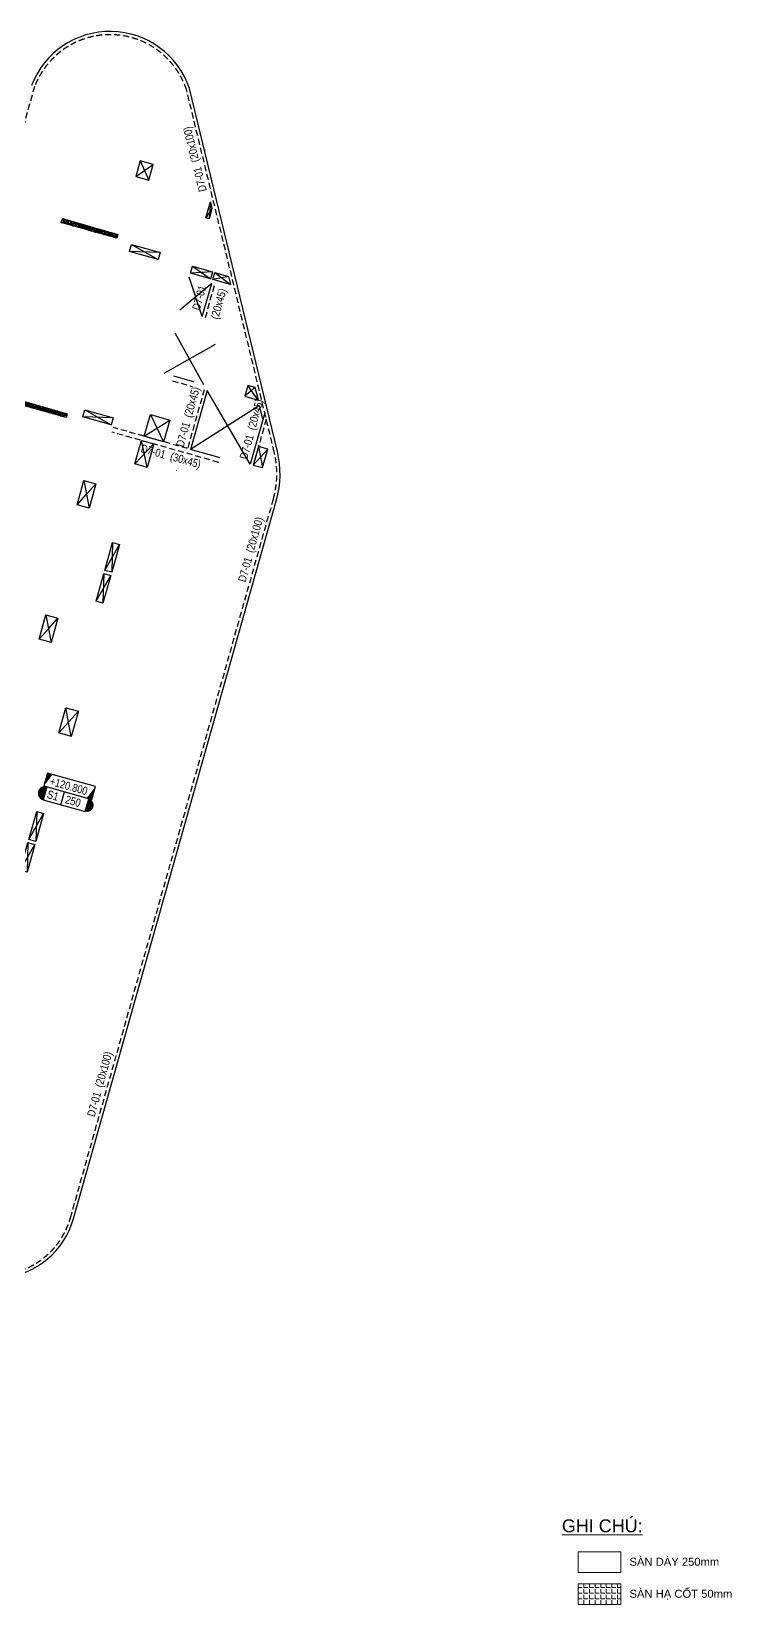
# Model space of a CAD drawing. Header units: millimetres. Extents: x 5400 to 3023951, y -127214 to 225084.
# Drawn here: x 2456022 to 2499634, y -110424 to -12514 of the extents above; entities that cross this region are included whole.
import ezdxf
from ezdxf.enums import TextEntityAlignment as Align

# ---------------------------------------------------------------- set-up
doc = ezdxf.new("R2010")
doc.units = ezdxf.units.MM
doc.header["$LTSCALE"] = 100
doc.linetypes.add('HIDDEN', pattern=[0.375, 0.25, -0.125])
for name, color, linetype in [('ccu11-Manh', 8, 'Continuous'), ('ccu12-Chidan', 9, 'Continuous'), ('ccu12-Khuat', 9, 'HIDDEN'), ('ccu12-Lomo', 2, 'Continuous'), ('ccu12-Text', 31, 'Continuous'), ('ccu12-Thay', 7, 'Continuous'), ('KC-Betong', 6, 'Continuous')]:
    doc.layers.add(name, color=color, linetype=linetype)
doc.layers.add('ccu12-Tencaukien', color=9, linetype='Continuous', lineweight=15)
doc.layers.add('KC-Tencaukien', color=9, linetype='Continuous', lineweight=15)
doc.styles.add('Arial', font='arial.ttf', dxfattribs={"width": 0.7})
doc.styles.add('Arial Narrow', font='ARIALN.TTF')

# ---------------------------------------------------------------- blocks, each defined once
blk = doc.blocks.new('*U4')
at = {"layer": 'ccu12-Tencaukien', "color": 8, "ltscale": 10000}
blk.add_line((361, -155), (354, -155), dxfattribs=at)
at = {"layer": 'ccu12-Text', "color": 2, "style": 'Arial Narrow', "width": 0.8}
blk.add_attdef('SH', text='', height=300, dxfattribs=at).set_placement((276, 6), align=Align.BOTTOM_RIGHT)
at = {"layer": 'ccu12-Text', "color": 31, "style": 'Arial Narrow', "width": 0.8}
for tag, p in [('(', (508, -75)), ('KT', (633, -75)), (')', (963, -75))]:
    blk.add_attdef(tag, text='', height=250, dxfattribs=at).set_placement(p, align=Align.BOTTOM_LEFT)
blk = doc.blocks.new('ccu11-cmb-flat-8')
at = {"layer": 'ccu12-Chidan', "color": 7}
blk.add_lwpolyline([(0, 0), (1550, 0), (1550, 419), (0, 419)], close=True, dxfattribs=at)
at = {"layer": 'ccu12-Chidan'}
for points in [[(0, 0), (166, 419), (0, 419)], [(1550, 419), (1383, 0), (1550, 0)]]:
    blk.add_solid(points, dxfattribs=at)
at = {"layer": 'ccu12-Chidan', "color": 31, "style": 'Arial Narrow', "width": 0.8}
blk.add_attdef('+100.00', text='', height=250, dxfattribs=at).set_placement((745, 206), align=Align.MIDDLE_CENTER)
blk = doc.blocks.new('ccu11-chieudaysan-flat-2')
at = {"layer": 'ccu12-Chidan'}
for points in [[(-569, 0), (-569, 419, 1)], [(788, 419), (788, 0, 1)]]:
    blk.add_hatch(color=8, dxfattribs=at).paths.add_polyline_path(points)
at = {"layer": 'ccu12-Chidan', "color": 7}
blk.add_line((0, 0), (0, 419), dxfattribs=at)
blk.add_lwpolyline([(-569, 0), (788, 0), (788, 419), (-569, 419)], close=True, dxfattribs=at)
blk.add_arc((-569, 209), 209, 90, 270.0001, dxfattribs=at)
at = {"layer": 'ccu12-Chidan', "color": 31, "style": 'Arial Narrow', "width": 0.7}
for tag, p in [('S00', (-488, 209)), ('200', (100, 209))]:
    blk.add_attdef(tag, text='', height=250, dxfattribs=at).set_placement(p, align=Align.MIDDLE_LEFT)
blk = doc.blocks.new('*U16')
at = {"layer": 'ccu12-Tencaukien', "color": 8, "ltscale": 10000}
blk.add_line((361, -155), (354, -155), dxfattribs=at)
at = {"layer": 'ccu12-Text', "color": 2, "style": 'Arial Narrow', "width": 0.8}
blk.add_attdef('SH', text='', height=300, dxfattribs=at).set_placement((276, 6), align=Align.BOTTOM_RIGHT)
at = {"layer": 'ccu12-Text', "color": 31, "style": 'Arial Narrow', "width": 0.8}
for tag, p in [('(', (508, -75)), ('KT', (633, -75)), (')', (963, -75))]:
    blk.add_attdef(tag, text='', height=250, dxfattribs=at).set_placement(p, align=Align.BOTTOM_LEFT)
blk = doc.blocks.new('*U17')
at = {"layer": 'ccu12-Tencaukien', "color": 8, "ltscale": 10000}
blk.add_line((361, -155), (354, -155), dxfattribs=at)
at = {"layer": 'ccu12-Text', "color": 2, "style": 'Arial Narrow', "width": 0.8}
blk.add_attdef('SH', text='', height=300, dxfattribs=at).set_placement((276, 6), align=Align.BOTTOM_RIGHT)
at = {"layer": 'ccu12-Text', "color": 31, "style": 'Arial Narrow', "width": 0.8}
for tag, p in [('(', (508, -75)), ('KT', (633, -75)), (')', (963, -75))]:
    blk.add_attdef(tag, text='', height=250, dxfattribs=at).set_placement(p, align=Align.BOTTOM_LEFT)
blk = doc.blocks.new('*U18')
at = {"layer": 'ccu12-Tencaukien', "color": 8, "ltscale": 10000}
blk.add_line((361, -155), (354, -155), dxfattribs=at)
at = {"layer": 'ccu12-Text', "color": 2, "style": 'Arial Narrow', "width": 0.8}
blk.add_attdef('SH', text='', height=300, dxfattribs=at).set_placement((276, 6), align=Align.BOTTOM_RIGHT)
at = {"layer": 'ccu12-Text', "color": 31, "style": 'Arial Narrow', "width": 0.8}
for tag, p in [('(', (508, -75)), ('KT', (633, -75)), (')', (963, -75))]:
    blk.add_attdef(tag, text='', height=250, dxfattribs=at).set_placement(p, align=Align.BOTTOM_LEFT)
blk = doc.blocks.new('Lomo T21')
at = {"layer": 'ccu11-Manh', "ltscale": 5}
for p, q in [((70850, 85937), (71921, 86673)), ((71122, 86899), (71649, 85711)), ((72349, 81201), (70446, 81271)), ((70569, 81704), (72226, 80768)), ((69439, 70904), (67537, 70974)), ((67659, 71407), (69317, 70471)), ((24961, 54407, 0), (22225, 56082, 0)), ((22512, 56429, 0), (24675, 54060, 0)), ((26345, 53102), (27794, 51322)), ((28081, 51669, 0), (26058, 52755)), ((22567, 46987, 0), (24156, 48204, 0)), ((23809, 48490, 0), (22914, 46701, 0)), ((25535, 46546), (27890, 48298)), ((27350, 48744), (26075, 46101)), ((34210, 46606, 0), (32419, 47501, 0)), ((32706, 47848, 0), (33923, 46259, 0)), ((21066, 45168), (20172, 43378)), ((35867, 45237, 0), (37084, 43649, 0)), ((60317, 45424), (61975, 44488)), ((60317, 45424), (61975, 44488)), ((19825, 43664), (21413, 44881)), ((33120, 44109), (33127, 42547)), ((37371, 43996, 0), (35581, 44890, 0)), ((62097, 44921), (60195, 44991)), ((62097, 44921), (60195, 44991)), ((32324, 43145), (32140, 41352)), ((32356, 43183), (33891, 43472)), ((33095, 42508), (31369, 41988)), ((40689, 41258, 0), (38898, 42153, 0)), ((39185, 42500, 0), (40402, 40911, 0)), ((41102, 41627, 0), (41429, 40060)), ((42066, 40831, 0), (40466, 40856, 0)), ((14610, 37350, 0), (17249, 39840, 0)), ((16902, 40126, 0), (14957, 37064, 0)), ((20606, 37361), (19556, 39227)), ((47151, 37740, 0), (49326, 39552, 0)), ((47786, 39987, 0), (48691, 37305, 0)), ((18938, 38479), (18531, 36573)), ((19065, 38633), (21096, 37955)), ((38909, 38783, 0), (40696, 37891, 0)), ((40391, 37559, 0), (39195, 39130, 0)), ((19632, 37906), (17837, 37146)), ((18647, 36478), (20479, 37207)), ((19748, 37811), (19378, 35874)), ((44881, 33851), (43775, 35348, 0)), ((43489, 35001, 0), (45167, 34198, 0)), ((14319, 32887), (15366, 31017)), ((15860, 31614, 0), (13826, 32289)), ((8878, 30409, 0), (6932, 27347, 0)), ((6585, 27633, 0), (9225, 30123, 0)), ((56409, 27367), (57368, 27927)), ((56627, 28136), (57150, 27157)), ((51851, 24472), (52639, 25055)), ((52061, 25218), (52428, 24309)), ((2382, 22546, 0), (3970, 23762, 0)), ((3623, 24049, 0), (2729, 22259, 0)), ((4951, 21590), (5127, 19761)), ((10467, 21704), (8880, 21588)), ((9580, 22436), (9767, 20855)), ((917, 20772), (22, 18982)), ((4125, 20589), (5954, 20762)), ((6031, 20698), (5550, 19410)), ((-325, 19269), (1264, 20485)), ((6378, 20412), (5204, 19697)), ((-1535, 17803, 0), (-2429, 16013, 0)), ((540, 15895), (1758, 17723)), ((-2776, 16300, 0), (-1188, 17517, 0)), ((2105, 17436), (540, 15895)), ((-5676, 12792, 0), (-6570, 11002, 0)), ((-6438, 10892, 0), (-3957, 13191, 0)), ((-4304, 13477, 0), (-6091, 10606, 0)), ((-6917, 11289, 0), (-5329, 12505, 0))]:
    blk.add_line(p, q, dxfattribs=at)
at = {"layer": 'ccu11-Manh', "ltscale": 0.5}
for p, q in [((75489, 84346, 0), (75404, 83325, 0)), ((75587, 83943, 0), (75212, 83352, 0)), ((74364, 80350), (75491, 79560)), ((75614, 79997), (74240, 79913)), ((76610, 79716), (75635, 79519)), ((75759, 79956), (76733, 79209)), ((71371, 69760, 0), (72955, 70768, 0)), ((71752, 71108, 0), (72574, 69420, 0)), ((71963, 69281, 0), (70781, 68041)), ((71551, 67824), (71193, 69499, 0)), ((79066, 68963), (78161, 67972)), ((78487, 69127), (78740, 67808)), ((68909, 61416), (69832, 63025)), ((69399, 63148), (69342, 61293)), ((68365, 59491), (69288, 61101)), ((68855, 61223), (68798, 59369)), ((67263, 52648), (66050, 51297)), ((66820, 51079), (66493, 52865)), ((64178, 44671), (65100, 46281)), ((64667, 46403), (64611, 44549)), ((63634, 42747), (64556, 44356)), ((64123, 44479), (64067, 42624)), ((55280, 39844), (57490, 40311)), ((57204, 39300), (55565, 40854)), ((30803, 35965, 0), (28409, 37235, 0)), ((28756, 37655, 0), (30458, 35546, 0)), ((26399, 34097, 0), (27506, 36527, 0)), ((28040, 36087, 0), (25864, 34538, 0)), ((62532, 35904), (61318, 34552)), ((62088, 34335), (61762, 36121)), ((17023, 33409, 0), (16640, 32558, 0)), ((16450, 32716, 0), (17213, 33253, 0)), ((59446, 27927), (60369, 29537)), ((59936, 29659), (59879, 27805)), ((58902, 26002), (59825, 27612)), ((59392, 27734), (59335, 25880))]:
    blk.add_line(p, q, dxfattribs=at)
at = {"layer": 'ccu11-Manh'}
for p, q in [((78286, 72794, 0), (77638, 72250, 0)), ((78474, 72014, 0), (77825, 72915, 0)), ((41850, 41749, 0), (41287, 41695, 0)), ((41596, 41440, 0), (41542, 42003, 0)), ((38887, 39385, 0), (37093, 40283, 0)), ((37380, 40630, 0), (38600, 39038, 0))]:
    blk.add_line(p, q, dxfattribs=at)
at = {"layer": 'ccu11-Manh', "ltscale": 5, "elevation": 0}
for points in [[(67613, 67014), (67770, 66154), (68354, 66805)], [(67186, 65503), (67770, 66154), (67927, 65294)], [(64820, 57131), (65404, 57782), (65561, 56922)], [(65247, 58642), (65404, 57782), (65988, 58433)], [(62881, 50270), (63038, 49410), (63622, 50060)], [(62454, 48759), (63038, 49410), (63195, 48550)], [(12835, 30429), (11270, 28888), (12488, 30715)], [(10052, 27060), (11270, 28887), (9705, 27346)], [(-1024, 14354), (540, 15895), (-677, 14068)]]:
    blk.add_lwpolyline(points, dxfattribs=at)
at = {"layer": 'ccu11-Manh'}
for points in [[(18361, 34639), (17882, 32960)], [(17345, 33404), (18900, 34193)]]:
    blk.add_lwpolyline(points, dxfattribs=at)
at = {"layer": 'ccu12-Lomo', "ltscale": 0.5, "elevation": 0}
for points in [[(71921, 86673), (71122, 86899), (70850, 85937), (71649, 85711), (71921, 86673)], [(70446, 81271), (70569, 81704), (72349, 81201), (72226, 80768), (70446, 81271)], [(67537, 70974), (67659, 71407), (69439, 70904), (69317, 70471), (67537, 70974)], [(67613, 67014), (68354, 66805), (67927, 65294), (67186, 65503), (67613, 67014)], [(65247, 58642), (65988, 58433), (65561, 56922), (64820, 57131), (65247, 58642)], [(22512, 56429), (22225, 56082), (24675, 54060), (24961, 54407), (22512, 56429)], [(26345, 53102), (26058, 52755), (27794, 51322), (28080, 51669), (26345, 53102)], [(63195, 48550), (63622, 50060), (62881, 50270), (62454, 48759), (63195, 48550)], [(22914, 46701), (22567, 46987), (23809, 48490), (24156, 48204), (22914, 46701)], [(27350, 48744), (25535, 46546), (26075, 46101), (27890, 48298), (27350, 48744)], [(32706, 47848), (32419, 47501), (33923, 46259), (34210, 46606), (32706, 47848)], [(20172, 43378), (19825, 43664), (21066, 45168), (21413, 44881), (20172, 43378)], [(35867, 45237), (35581, 44890), (37084, 43649), (37371, 43996), (35867, 45237)], [(60195, 44991), (60317, 45424), (62097, 44921), (61975, 44488), (60195, 44991)], [(39185, 42500), (38898, 42153), (40402, 40911), (40689, 41258), (39185, 42500)], [(37093, 40283), (38600, 39038), (38887, 39385), (37380, 40630), (37093, 40283)], [(14957, 37064), (14610, 37350), (16902, 40126), (17249, 39840), (14957, 37064)], [(49326, 39552), (47786, 39987), (47152, 37740), (48691, 37305), (49326, 39552)], [(40696, 37891), (40409, 37544), (38909, 38783), (39195, 39130), (40696, 37891)], [(45167, 34198), (44881, 33851), (43489, 35001), (43775, 35348), (45167, 34198)], [(6932, 27347), (6585, 27633), (8878, 30409), (9225, 30123), (6932, 27347)], [(12835, 30429), (12488, 30716), (9705, 27347), (10052, 27060), (12835, 30429)], [(57150, 27157), (57368, 27927), (56627, 28136), (56409, 27367), (57150, 27157)], [(52428, 24309), (52639, 25055), (52061, 25218), (51851, 24472), (52428, 24309)], [(2729, 22259), (2382, 22546), (3623, 24049), (3970, 23762), (2729, 22259)], [(4125, 20589), (4951, 21590), (5954, 20762), (5127, 19761), (4124, 20588)], [(22, 18982), (-325, 19269), (917, 20772), (1264, 20485), (22, 18982)], [(5204, 19697), (5550, 19410), (6378, 20411), (6031, 20699), (5203, 19698)], [(-2429, 16013), (-2776, 16300), (-1535, 17803), (-1188, 17517), (-2429, 16013)], [(-677, 14068), (2105, 17436), (1758, 17723), (-1024, 14354), (-677, 14068)], [(-6570, 11002), (-6917, 11289), (-5676, 12792), (-5329, 12505), (-6570, 11002)], [(-6091, 10606), (-6438, 10892), (-4304, 13477), (-3957, 13191), (-6091, 10606)]]:
    blk.add_lwpolyline(points, dxfattribs=at)
at = {"layer": 'ccu12-Lomo', "elevation": 0}
for points in [[(75404, 83298), (75212, 83352), (75489, 84346), (75587, 83943), (75404, 83298)], [(75615, 79997), (75491, 79560), (74240, 79913), (74364, 80350), (75614, 79997)], [(75759, 79956), (76610, 79716), (76733, 79209), (75635, 79519), (75759, 79956)], [(78475, 72013), (78287, 72795), (77825, 72915), (77638, 72250), (78474, 72014)], [(72955, 70768), (72574, 69420), (71371, 69760), (71752, 71108), (72955, 70768)], [(78740, 67808), (79066, 68963), (78487, 69127), (78161, 67972), (78740, 67808)], [(69288, 61101), (68798, 59369), (68365, 59491), (68855, 61223), (69288, 61101)], [(64556, 44356), (64067, 42624), (63634, 42747), (64123, 44479), (64556, 44356)], [(41596, 41440), (41850, 41749), (41542, 42003), (41287, 41695), (41596, 41440)], [(28409, 37235), (28756, 37655), (30803, 35965), (30458, 35546), (28409, 37235)], [(28040, 36087), (27506, 36527), (25864, 34538), (26399, 34097), (28042, 36085)], [(62532, 35904), (61762, 36121), (61318, 34552), (62088, 34335), (62532, 35904)], [(17023, 33409), (17213, 33253), (16640, 32558), (16450, 32716), (17023, 33409)], [(60369, 29537), (59879, 27805), (59446, 27927), (59936, 29659), (60369, 29537)], [(59825, 27612), (59335, 25880), (58902, 26002), (59392, 27734), (59825, 27612)]]:
    blk.add_lwpolyline(points, dxfattribs=at)
blk.add_lwpolyline([(71963, 69281), (71551, 67824), (70781, 68041), (71193, 69499)], close=True, dxfattribs=at)
at = {"layer": 'ccu12-Lomo'}
for points in [[(69832, 63025), (69342, 61293), (68909, 61416), (69399, 63148), (69832, 63025)], [(65100, 46281), (64611, 44549), (64178, 44671), (64667, 46403), (65100, 46281)], [(18361, 34639), (18900, 34193), (17882, 32960), (17342, 33406), (18361, 34639)]]:
    blk.add_lwpolyline(points, dxfattribs=at)
blk.add_lwpolyline([(67263, 52648), (66820, 51079), (66050, 51297), (66493, 52865)], close=True, dxfattribs=at)
at = {"layer": 'ccu12-Lomo', "ltscale": 0.5, "elevation": 0}
for points in [[(32356, 43183), (33127, 42547), (33891, 43472), (33120, 44109)], [(32324, 43145), (33095, 42508), (32140, 41352), (31369, 41988)], [(41102, 41627), (42066, 40831), (41429, 40060), (40465, 40856)], [(19556, 39227), (21096, 37955), (20606, 37361), (19065, 38633)], [(18938, 38479), (19632, 37906), (18531, 36573), (17837, 37146)], [(19748, 37811), (20479, 37207), (19378, 35874), (18647, 36478)], [(14319, 32887), (15860, 31614), (15366, 31017), (13826, 32289)], [(8880, 21588), (9767, 20855), (10467, 21704), (9580, 22436)]]:
    blk.add_lwpolyline(points, close=True, dxfattribs=at)
at = {"layer": 'ccu12-Lomo', "ltscale": 0.5}
blk.add_lwpolyline([(57204, 39300), (57490, 40311), (55565, 40854), (55280, 39844), (57204, 39300)], dxfattribs=at)
blk = doc.blocks.new('*U152')
h = blk.add_hatch()
h.set_pattern_fill('VATLIEU04', color=250, scale=40, style=0, pattern_type=2)
h.set_pattern_definition([(50, (2650, 300), (286.904, -25.1), [30, -330]), (355, (2650, 300), (-55.5, 300.877), [24, -264]), (100.451, (2673.9, 297.9), (231.404, 275.776), [25.496, -280.457]), (46.184, (2650, 380), (426.896, -66.208), [45, -495]), (96.636, (2685.57, 374.5), (373.865, 389.647), [38.244, -420.685]), (351.184, (2650, 380), (373.865, 389.65), [36, -396]), (21, (2690, 360), (238.763, -161.048), [30, -330]), (326, (2690, 360), (97.326, 290.06), [24, -264]), (71.451, (2709.9, 346.58), (336.09, 129.012), [25.496, -280.457]), (37.5, (2650, 300), (4.864, 133.1575), [0, -260.8, 0, -268, 0, -265]), (7.5, (2650, 300), (105.228, 157.765), [0, -152.8, 0, -254.8, 0, -101]), (327.5, (2560.8, 300), (213.529, -9.022), [0, -100, 0, -312, 0, -414]), (317.5, (2520.8, 300), (233.274, 40.042), [0, -130, 0, -207.2, 0, -294]), (45, (2650, 300), (-120.208, 120.208), []), (45, (2650, 349), (-120.208, 120.208), [])])
h.paths.add_polyline_path([(-475, -475), (3125, -475), (3125, -225), (-475, -225)])
at = {"color": 6, "ltscale": 0.25}
blk.add_lwpolyline([(-475, -475), (3125, -475), (3125, -225), (-475, -225)], close=True, dxfattribs=at)
at = {"layer": 'Defpoints', "linetype": 'ByBlock', "ltscale": 30}
for p, q in [((3125, -475), (-475, -225)), ((-475, -475), (3125, -225))]:
    blk.add_line(p, q, dxfattribs=at)

msp = doc.modelspace()

# ---------------------------------------------------------------- hatches: boundary and pattern name
at = {"layer": 'ccu12-Tencaukien', "ltscale": 20}
h = msp.add_hatch(dxfattribs=at)
h.set_pattern_fill('ANGLE', color=250, scale=50)
h.set_pattern_definition([(0, (504596.55, -118797.15), (0, 349.25), [254, -95.25]), (90, (504596.55, -118797.15), (-349.25, 2e-14), [254, -95.25])])
h.paths.add_polyline_path([(2490068, -109133.5), (2492728, -109133.5), (2492728, -110423.5), (2490068, -110423.5)])

# ---------------------------------------------------------------- linework, layer by layer
at = {"layer": 'ccu11-Manh', "ltscale": 0.5}
for p, q in [((2467249, -28192.7, 0), (2465269, -29867.4, 0)), ((2466664.3, -30261.7, 0), (2465853.6, -27798.4, 0)), ((2466765.9, -34499, 0), (2464970.9, -31290, 0)), ((2467472.9, -31997, 0), (2464263.9, -33792, 0)), ((2469651.8, -39445.1, 0), (2466973, -34869.3, 0)), ((2470237.3, -35791.7, 0), (2465939.6, -38526.5, 0))]:
    msp.add_line(p, q, dxfattribs=at)
at = {"layer": 'ccu12-Khuat', "ltscale": 15}
for p, q in [((2456214.7, -15941.1, 0), (2443074.7, -62436, 0)), ((2471147.5, -38699.3, 0), (2465680.1, -16120.3, 0)), ((2466856.8, -30316.1, 0), (2467441.4, -28247.1, 0)), ((2464807.8, -34257.4, 0), (2466058.8, -34610.9, 0)), ((2466780.6, -34814.9, 0), (2465747.2, -38472.1, 0)), ((2465747.1, -38472.1, 0), (2461128, -37166.9, 0)), ((2470648.4, -36645.9, 0), (2469842.3, -39498.9, 0)), ((2467686.4, -39331.9, 0), (2461046.4, -37455.6, 0)), ((2458453.5, -86348.8, 0), (2471092.3, -41621.1, 0))]:
    msp.add_line(p, q, dxfattribs=at)
at = {"layer": 'ccu12-Khuat', "ltscale": 15, "elevation": 0}
msp.add_lwpolyline([(2438324.8, -79252), (2436743.4, -84848.6, 0.5290318), (2441901.2, -91061), (2454210.6, -89894.1, 0.3083499), (2458453.6, -86348.6)], format="xyb", dxfattribs=at)
at = {"layer": 'ccu12-Khuat', "ltscale": 15}
for centre, radius, start, end in [((2460914.9, -17748.4, 0), 5034.9, 18.663294, 159.167695), ((2465549.3, -40054.9, 0), 5760, 344.221226, 13.61189)]:
    msp.add_arc(centre, radius, start, end, dxfattribs=at)
at = {"layer": 'ccu12-Tencaukien', "color": 0, "ltscale": 20, "elevation": 0}
for points in [[(2490068, -107141.5), (2492728, -107141.5), (2492728, -108431.5), (2490068, -108431.5)], [(2490068, -109133.5), (2492728, -109133.5), (2492728, -110423.5), (2490068, -110423.5)]]:
    msp.add_lwpolyline(points, close=True, dxfattribs=at)
at = {"layer": 'ccu12-Thay'}
for p, q in [((2471341.9, -38652.2, 0), (2465874.5, -16073.2, 0)), ((2466664.3, -30261.7, 0), (2467249, -28192.7, 0)), ((2466140.4, -34322.2, 0), (2464889.4, -33968.7, 0)), ((2466973, -34869.3, 0), (2465939.6, -38526.5, 0)), ((2470444.9, -36638.5, 0), (2470237.3, -35791.7, 0)), ((2470552.5, -36249.8, 0), (2469649.8, -39444.5, 0)), ((2467768, -39043.2, 0), (2465939.6, -38526.5, 0)), ((2458646, -86403.2, 0), (2471284.7, -41675.5, 0))]:
    msp.add_line(p, q, dxfattribs=at)
at = {"layer": 'ccu12-Thay', "elevation": 0}
msp.add_lwpolyline([(2438141.3, -79166.1), (2436551, -84793.8, 0.5290007), (2441920.2, -91260.1), (2454229.8, -90093.1, 0.3083681), (2458646, -86403.2)], format="xyb", dxfattribs=at)
at = {"layer": 'ccu12-Thay'}
for centre, radius, start, end in [((2460914.9, -17748.4, 0), 5234.9, 18.663294, 159.167695), ((2465549.3, -40054.9, 0), 5960, 344.221226, 13.61189)]:
    msp.add_arc(centre, radius, start, end, dxfattribs=at)

# ---------------------------------------------------------------- block references
at = {"layer": 'ccu12-Lomo'}
msp.add_blockref('Lomo T21', (2391681.6, -107470.9, 0), dxfattribs=at)
at = {"layer": 'ccu12-Tencaukien'}
ref = msp.add_blockref('*U4', (2466733.1, -20588.7, 0), dxfattribs=dict(at, xscale=1.815893337873054, yscale=1.815893337873054, zscale=1.815893337873054, rotation=103.6118897536134))
ref.add_attrib('KT', '(20x100)', dxfattribs={"color": 31, "height": 500, "rotation": 103.61189, "style": 'Arial Narrow'}).set_placement((2466624, -20553.3, 0), align=Align.BOTTOM_LEFT)
ref.add_attrib('SH', 'D7-01', dxfattribs={"color": 2, "height": 500, "rotation": 103.61189, "style": 'Arial Narrow'}).set_placement((2466724.5, -20871, 0), align=Align.BOTTOM_RIGHT)
ref = msp.add_blockref('*U4', (2467217, -28202.1, 0), dxfattribs=dict(at, xscale=1.815893337873054, yscale=1.815893337873054, zscale=1.815893337873054, rotation=74.21909893616227))
ref.add_attrib('KT', '(20x45)', dxfattribs={"color": 31, "height": 500, "rotation": 74.219099, "style": 'Arial Narrow'}).set_placement((2467800.4, -30509.2, 0), align=Align.BOTTOM_LEFT)
ref.add_attrib('SH', 'D7-01', dxfattribs={"color": 2, "height": 500, "rotation": 74.219099, "style": 'Arial Narrow'}).set_placement((2467070.9, -28443.9, 0), align=Align.BOTTOM_RIGHT)
ref = msp.add_blockref('*U17', (2466215.3, -36711.7, 0), dxfattribs=dict(at, xscale=1.815893337873054, yscale=1.815893337873054, zscale=1.815893337873054, rotation=74.21909893616227))
ref.add_attrib('KT', '(20x45)', dxfattribs={"color": 31, "height": 500, "rotation": 74.219099, "style": 'Arial Narrow'}).set_placement((2466137.7, -36627.3, 0), align=Align.BOTTOM_LEFT)
ref.add_attrib('SH', 'D7-01', dxfattribs={"color": 2, "height": 500, "rotation": 74.219099, "style": 'Arial Narrow'}).set_placement((2466069.3, -36953.4, 0), align=Align.BOTTOM_RIGHT)
ref = msp.add_blockref('*U18', (2470174.5, -37484, 0), dxfattribs=dict(at, xscale=1.815893337873054, yscale=1.815893337873054, zscale=1.815893337873054, rotation=74.21909893616227))
ref.add_attrib('KT', '(20x45)', dxfattribs={"color": 31, "height": 500, "rotation": 74.219099, "style": 'Arial Narrow'}).set_placement((2470096.9, -37399.6, 0), align=Align.BOTTOM_LEFT)
ref.add_attrib('SH', 'D7-01', dxfattribs={"color": 2, "height": 500, "rotation": 74.219099, "style": 'Arial Narrow'}).set_placement((2470028.5, -37725.8, 0), align=Align.BOTTOM_RIGHT)
ref = msp.add_blockref('*U16', (2464496.4, -39397.3, 0), dxfattribs=dict(at, xscale=1.815893337873054, yscale=1.815893337873054, zscale=1.815893337873054, rotation=344.2212278170489))
ref.add_attrib('KT', '(30x45)', dxfattribs={"color": 31, "height": 500, "rotation": 344.221228, "style": 'Arial Narrow'}).set_placement((2464580.7, -39319.7, 0), align=Align.BOTTOM_LEFT)
ref.add_attrib('SH', 'D7-01', dxfattribs={"color": 2, "height": 500, "rotation": 344.221228, "style": 'Arial Narrow'}).set_placement((2464254.6, -39251.3, 0), align=Align.BOTTOM_RIGHT)
ref = msp.add_blockref('*U4', (2470073.8, -45121.5, 0), dxfattribs=dict(at, xscale=1.815893337873054, yscale=1.815893337873054, zscale=1.815893337873054, rotation=74.21909893616227))
ref.add_attrib('KT', '(20x100)', dxfattribs={"color": 31, "height": 500, "rotation": 74.219099, "style": 'Arial Narrow'}).set_placement((2469996.2, -45037.2, 0), align=Align.BOTTOM_LEFT)
ref.add_attrib('SH', 'D7-01', dxfattribs={"color": 2, "height": 500, "rotation": 74.219099, "style": 'Arial Narrow'}).set_placement((2469927.8, -45363.3, 0), align=Align.BOTTOM_RIGHT)
ref = msp.add_blockref('*U4', (2460670.9, -78397.7, 0), dxfattribs=dict(at, xscale=1.815893337873054, yscale=1.815893337873054, zscale=1.815893337873054, rotation=74.21909893616227))
ref.add_attrib('KT', '(20x100)', dxfattribs={"color": 31, "height": 500, "rotation": 74.219099, "style": 'Arial Narrow'}).set_placement((2460593.3, -78313.3, 0), align=Align.BOTTOM_LEFT)
ref.add_attrib('SH', 'D7-01', dxfattribs={"color": 2, "height": 500, "rotation": 74.219099, "style": 'Arial Narrow'}).set_placement((2460524.9, -78639.5, 0), align=Align.BOTTOM_RIGHT)
at = {"layer": 'KC-Betong', "linetype": 'ByBlock', "xscale": -1, "rotation": 344.2212276365515}
for p in [(2461016.6, -24796.8), (2457862.3, -35959.7)]:
    msp.add_blockref('*U152', p, dxfattribs=at)
at = {"layer": 'KC-Tencaukien'}
ref = msp.add_blockref('ccu11-cmb-flat-8', (2456798.8, -59475.1, 0), dxfattribs=dict(at, xscale=1.999999999999999, yscale=1.999999999999999, zscale=1.999999999999999, rotation=344.2212265880018))
ref.add_attrib('+100.00', '+120.800', dxfattribs={"layer": 'ccu12-Chidan', "color": 31, "height": 500, "rotation": 344.221227, "style": 'Arial Narrow'}).set_placement((2458344.7, -59484.7, 0), align=Align.MIDDLE_CENTER)
ref = msp.add_blockref('ccu11-chieudaysan-flat-2', (2457851.6, -60643.3, 0), dxfattribs=dict(at, xscale=1.999999999999999, yscale=1.999999999999999, zscale=1.999999999999999, rotation=344.2212265880018))
ref.add_attrib('S00', 'S1', dxfattribs={"layer": 'ccu12-Chidan', "color": 31, "height": 500, "rotation": 344.221227, "style": 'Arial Narrow'}).set_placement((2457026.2, -59974.7, 0), align=Align.MIDDLE_LEFT)
ref.add_attrib('200', '250', dxfattribs={"layer": 'ccu12-Chidan', "color": 31, "height": 500, "rotation": 344.221227, "style": 'Arial Narrow'}).set_placement((2458157.9, -60294.5, 0), align=Align.MIDDLE_LEFT)

# ---------------------------------------------------------------- texts
at = {"layer": 'ccu12-Tencaukien', "color": 31, "style": 'Arial'}
msp.add_text('%%uGHI CHÚ:', height=800, dxfattribs=at).set_placement((2491577.3, -105921.5, 0), align=Align.CENTER)
msp.add_text('%%uGHI CHÚ:', height=800, dxfattribs=at).set_placement((2491577.3, -105921.5, 0), align=Align.CENTER)
for s, p in [('SÀN DÀY 250mm', (2493276.5, -108011.5, 0)), ('SÀN HẠ CỐT 50mm', (2493276.5, -110003.5, 0))]:
    msp.add_text(s, height=500, dxfattribs=at).set_placement(p)

doc.saveas('drawing.dxf')
